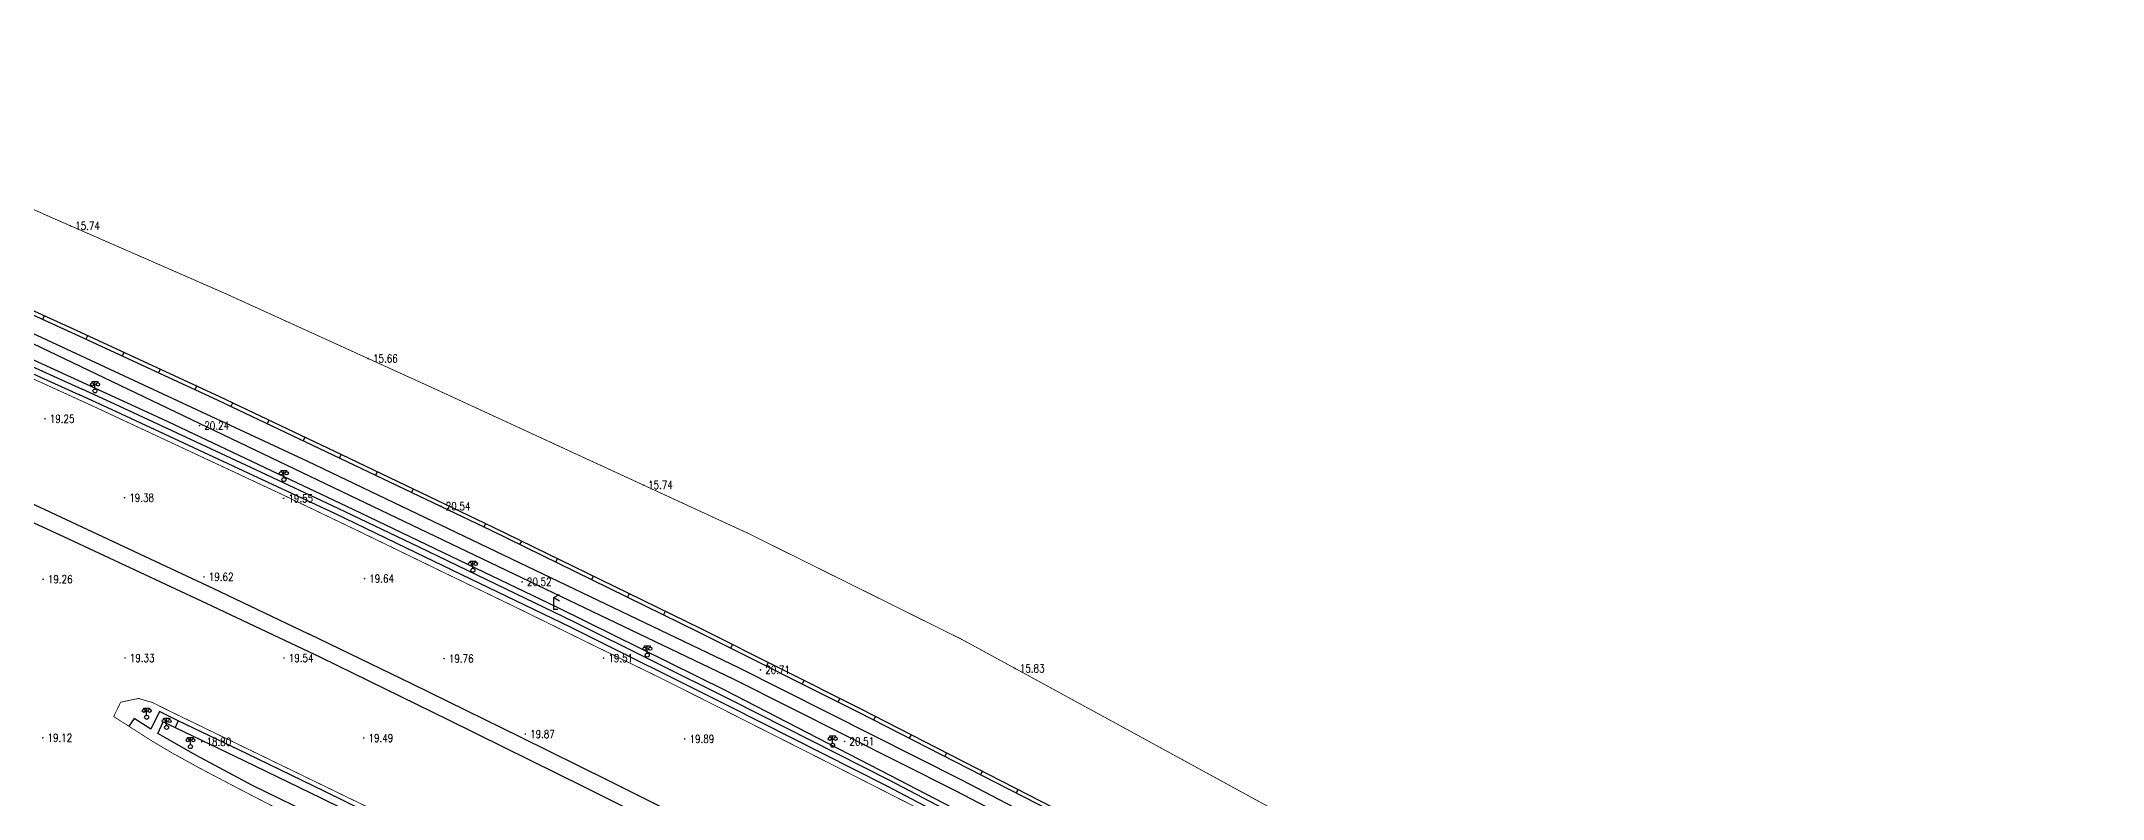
# Model space of a CAD drawing. Extents: x 404846 to 408477, y 3390929 to 3392894.
# Drawn here: x 407141 to 407398.7, y 3391956.9 to 3392051.5 of the extents above; entities that cross this region are included whole.
import ezdxf
from ezdxf.enums import TextEntityAlignment as Align

# ---------------------------------------------------------------- set-up
doc = ezdxf.new("R2010")
doc.units = 0
doc.header["$LTSCALE"] = 0.5
doc.layers.get('0').update_dxf_attribs({"linetype": 'CONTINUOUS'})
for name, color, linetype in [('DLDW', 11, 'CONTINUOUS'), ('DLSS', 4, 'CONTINUOUS'), ('DMTZ', 3, 'CONTINUOUS'), ('GCD', 1, 'CONTINUOUS'), ('GXYZ', 2, 'CONTINUOUS'), ('SXSS', 5, 'CONTINUOUS'), ('ZBTZ', 3, 'CONTINUOUS')]:
    doc.layers.add(name, color=color, linetype=linetype)
doc.styles.add('HZ', font='rs.shx', dxfattribs={"width": 0.8, "bigfont": 'hztxt.shx'})
doc.linetypes.add('10422', pattern='A,0.75,[150,AAA.SHX,S=0.5,R=0,X=0,Y=0.5],1.5,[177,AAA.SHX,S=1,R=0,X=0,Y=0.4],0.75', length=3)
doc.linetypes.add('1161', pattern='A,0,[149,AAA.SHX,S=0.15,R=0,X=0,Y=0],-1.6', length=1.6)
doc.linetypes.add('732', pattern='A,9,-0.5,[162,AAA.SHX,S=1,R=0,X=0,Y=0],-0.5', length=10)

# ---------------------------------------------------------------- blocks, each defined once
blk = doc.blocks.new('gc097')
for p, q in [((-0.7, 2), (-0.7, 2.3)), ((-0.7, 2.3), (0.7, 2.3)), ((0, 0.5), (0, 2.3)), ((0.7, 2.3), (0.7, 2))]:
    blk.add_line(p, q)
for centre, radius in [((-0.7, 1.6), 0.4), ((0, 0), 0.5), ((0.73, 1.6), 0.4)]:
    blk.add_circle(centre, radius)
blk = doc.blocks.new('gc052')
for p, q in [((0, 3), (1.39, 3.8)), ((0, 3), (1.39, 2.2)), ((0, 0), (0, 3)), ((1, 0), (0, 0))]:
    blk.add_line(p, q)
blk = doc.blocks.new('GC200')
at = {"linetype": 'Continuous', "const_width": 0.2, "flags": 128}
blk.add_lwpolyline([(-0.1, 0, 1), (0.1, 0, 1)], format="xyb", close=True, dxfattribs=at)

msp = doc.modelspace()

# ---------------------------------------------------------------- linework, layer by layer
at = {"layer": 'DLSS', "linetype": 'Continuous', "const_width": 0.1, "flags": 128}
for points, elevation in [([(407133.549, 3392012.275), (407147.842, 3392005.748), (407154.976, 3392002.416), (407164.329, 3391998.052), (407171.133, 3391994.868), (407181.082, 3391990.101), (407192.573, 3391984.524), (407199.96, 3391980.96), (407209.198, 3391976.43), (407218.505, 3391971.904), (407226.161, 3391968.048), (407234.102, 3391964.03), (407240.612, 3391960.742), (407248.478, 3391956.74), (407253.443, 3391954.223), (407264.366, 3391948.598), (407274.256, 3391943.358), (407285.468, 3391937.41), (407294.642, 3391932.516), (407302.344, 3391928.367), (407302.347, 3391928.366), (407313.235, 3391922.445), (407331.049, 3391912.592)], 19.735), ([(407170.267, 3391955.758), (407165.577, 3391958.181), (407160.832, 3391960.674), (407157.376, 3391962.579), (407154.854, 3391964.073), (407151.991, 3391965.904), (407150.085, 3391967.117), (407150.954, 3391968.914), (407153.174, 3391969.384), (407154.937, 3391968.875), (407156.408, 3391968.129), (407181.77, 3391955.835)], 19.055)]:
    msp.add_lwpolyline(points, dxfattribs=dict(at, elevation=elevation))
at = {"layer": 'DMTZ', "linetype": '10422', "flags": 128}
for points, elevation in [([(407156.909, 3392003.949), (407125.889, 3392018.141), (407105.594, 3392027.145), (407086.424, 3392035.403)], 20.247), ([(407180.028, 3391992.98), (407170.604, 3391997.447), (407156.909, 3392003.949)], 20.205), ([(407247.118, 3391959.766), (407226.545, 3391970.394), (407205.554, 3391980.756), (407180.028, 3391992.98)], 20.446), ([(407396.663, 3391880.069), (407393.439, 3391881.776), (407379.536, 3391889.098), (407360.319, 3391899.297), (407337.432, 3391911.392), (407322.017, 3391919.883), (407279.422, 3391943.013), (407247.118, 3391959.766)], 21.953)]:
    msp.add_lwpolyline(points, dxfattribs=dict(at, elevation=elevation))
at = {"layer": 'GXYZ', "linetype": '732', "flags": 128}
for points, elevation in [([(407088.29, 3392038.438), (407111.508, 3392028.213), (407174.305, 3391999.013), (407228.185, 3391973.239), (407256.05, 3391959.222), (407283.333, 3391944.984), (407330.104, 3391920.055), (407384.307, 3391891.463), (407398.679, 3391883.986)], 21.866), ([(407087.885, 3392037.524), (407111.282, 3392027.124), (407126.09, 3392020.341), (407173.64, 3391997.604), (407227.499, 3391971.84), (407255.34, 3391957.836), (407282.606, 3391943.606), (407329.745, 3391918.436), (407383.865, 3391890.608), (407398.242, 3391883.116)], 21.792)]:
    msp.add_lwpolyline(points, dxfattribs=dict(at, elevation=elevation))
at = {"layer": 'SXSS', "linetype": 'Continuous'}
for p, q in [((407141.414, 3392017.172), (407141.206, 3392016.717)), ((407146.801, 3392014.709), (407146.591, 3392014.256)), ((407151.338, 3392012.61), (407151.128, 3392012.156)), ((407155.876, 3392010.51), (407155.666, 3392010.056)), ((407160.414, 3392008.41), (407160.204, 3392007.957)), ((407164.945, 3392006.296), (407164.73, 3392005.844)), ((407169.462, 3392004.153), (407169.248, 3392003.701)), ((407173.98, 3392002.01), (407173.766, 3392001.559)), ((407178.498, 3391999.868), (407178.283, 3391999.416)), ((407183.009, 3391997.712), (407182.793, 3391997.26)), ((407187.52, 3391995.555), (407187.304, 3391995.104)), ((407192.031, 3391993.398), (407191.815, 3391992.947)), ((407196.542, 3391991.242), (407196.326, 3391990.79)), ((407201.038, 3391989.054), (407200.818, 3391988.605)), ((407205.53, 3391986.859), (407205.311, 3391986.41)), ((407210.023, 3391984.664), (407209.803, 3391984.215)), ((407214.515, 3391982.469), (407214.295, 3391982.02)), ((407219.005, 3391980.268), (407218.784, 3391979.819)), ((407227.41, 3391976.105), (407227.186, 3391975.658)), ((407231.881, 3391973.866), (407231.657, 3391973.419)), ((407236.351, 3391971.626), (407236.127, 3391971.179)), ((407240.822, 3391969.387), (407240.598, 3391968.94)), ((407245.284, 3391967.13), (407245.056, 3391966.685)), ((407249.734, 3391964.851), (407249.506, 3391964.406)), ((407254.184, 3391962.572), (407253.956, 3391962.127)), ((407258.634, 3391960.293), (407258.407, 3391959.848)), ((407263.085, 3391958.013), (407262.857, 3391957.568))]:
    msp.add_line(p, q, dxfattribs=at)
at = {"layer": 'SXSS', "linetype": 'Continuous', "const_width": 0.1, "flags": 128}
for points, elevation in [([(407141.978, 3392029.62), (407119.577, 3392039.702), (407092.512, 3392051.45)], 15.613), ([(407190.011, 3392008.16), (407164.049, 3392019.972), (407141.978, 3392029.62)], 15.719), ([(407276.813, 3391965.467), (407256.117, 3391976.744), (407229.362, 3391990.019), (407190.011, 3392008.16)], 15.761), ([(407276.813, 3391965.467), (407318.031, 3391942.956), (407333.328, 3391934.462)], 15.831)]:
    msp.add_lwpolyline(points, dxfattribs=dict(at, elevation=elevation))
at = {"layer": 'SXSS', "color": 7, "linetype": 'Continuous', "flags": 128}
for points, elevation in [([(407145.963, 3392015.097), (407123.848, 3392025.185), (407112.574, 3392030.162), (407089.073, 3392040.374)], 23.521), ([(407223.494, 3391978.067), (407214.403, 3391982.524), (407197.461, 3391990.802), (407178.586, 3391999.826), (407163.339, 3392007.057), (407145.963, 3392015.097)], 23.983), ([(407267.535, 3391955.734), (407243.42, 3391968.085), (407223.494, 3391978.067)], 24.258)]:
    msp.add_lwpolyline(points, dxfattribs=dict(at, elevation=elevation))
at = {"layer": 'SXSS', "linetype": '10422', "flags": 128}
for points, elevation in [([(407145.755, 3392014.642), (407123.643, 3392024.729), (407112.373, 3392029.704), (407088.874, 3392039.915)], 23.521), ([(407223.274, 3391977.618), (407214.183, 3391982.075), (407197.243, 3391990.352), (407178.371, 3391999.375), (407163.127, 3392006.604), (407145.753, 3392014.643)], 23.983), ([(407267.307, 3391955.289), (407243.194, 3391967.639), (407223.27, 3391977.62)], 24.258)]:
    msp.add_lwpolyline(points, dxfattribs=dict(at, elevation=elevation))
at = {"layer": 'SXSS', "linetype": 'Continuous', "flags": 128}
for points, elevation in [([(407085.964, 3392033.993), (407092.318, 3392031.241), (407099.106, 3392028.269), (407104.802, 3392025.762), (407110.202, 3392023.386), (407115.794, 3392020.912), (407121.785, 3392018.229), (407127.367, 3392015.693), (407134.492, 3392012.455), (407145.825, 3392007.312)], 19.234), ([(407086.272, 3392034.705), (407092.628, 3392031.952), (407099.418, 3392028.979), (407105.114, 3392026.472), (407110.515, 3392024.095), (407116.109, 3392021.621), (407122.104, 3392018.936), (407127.687, 3392016.399), (407134.812, 3392013.161), (407146.148, 3392008.017)], 19.234), ([(407187.907, 3391987.593), (407177.808, 3391992.437), (407167.52, 3391997.238), (407159.488, 3392000.98), (407150.432, 3392005.201), (407145.825, 3392007.312)], 19.384), ([(407188.249, 3391988.3), (407178.14, 3391993.138), (407167.847, 3391997.941), (407159.816, 3392001.683), (407150.757, 3392005.905), (407146.148, 3392008.017)], 19.384), ([(407260.387, 3391951.26), (407246.654, 3391958.477), (407227.062, 3391968.387), (407207.18, 3391978.277), (407187.907, 3391987.593)], 19.658), ([(407260.751, 3391951.96), (407247.014, 3391959.175), (407227.414, 3391969.089), (407207.526, 3391978.982), (407188.249, 3391988.3)], 19.658)]:
    msp.add_lwpolyline(points, dxfattribs=dict(at, elevation=elevation))
at = {"layer": 'SXSS', "linetype": 'Continuous', "elevation": 19.117, "flags": 128}
msp.add_lwpolyline([(407181.389, 3391955.338), (407176.455, 3391957.747), (407166.745, 3391962.456), (407158.153, 3391966.599), (407157.746, 3391965.755), (407166.337, 3391961.613), (407176.045, 3391956.904), (407180.978, 3391954.496), (407181.389, 3391955.338)], close=True, dxfattribs=at)
at = {"layer": 'ZBTZ', "linetype": '1161', "flags": 128}
for points, elevation in [([(407080.838, 3392020.004), (407089.927, 3392016.049), (407098.27, 3392012.474), (407106.376, 3392008.842), (407115.644, 3392004.76), (407125.104, 3392000.517), (407135.563, 3391995.756), (407142.81, 3391992.351)], 19.469), ([(407079.285, 3392018.523), (407109.712, 3392005.147), (407127.483, 3391997.107), (407143.794, 3391989.6), (407161.625, 3391981.291), (407175.945, 3391974.552)], 19.579), ([(407142.81, 3391992.351), (407162.489, 3391983.154), (407174.436, 3391977.438)], 19.687), ([(407246.875, 3391941.451), (407237.803, 3391946.085), (407223.444, 3391953.358), (407211.883, 3391959.153), (407200.908, 3391964.561), (407187.337, 3391971.229), (407174.436, 3391977.438)], 19.927), ([(407175.945, 3391974.552), (407191.918, 3391966.71), (407208.877, 3391958.337), (407220.161, 3391952.686), (407232.64, 3391946.37), (407246.324, 3391939.473)], 19.895), ([(407158.153, 3391966.599), (407155.828, 3391967.74), (407154.722, 3391965.526), (407152.628, 3391966.87), (407151.991, 3391965.904)], 19.286), ([(407201.191, 3391941.998), (407186.472, 3391949.205), (407167.351, 3391958.534), (407160.347, 3391962.289), (407155.582, 3391965.008), (407156.268, 3391966.46), (407157.746, 3391965.755)], 19.173)]:
    msp.add_lwpolyline(points, dxfattribs=dict(at, elevation=elevation))

# ---------------------------------------------------------------- block references
at = {"layer": 'DLDW', "linetype": 'Continuous', "xscale": 0.5, "yscale": 0.5}
for p in [(407147.744, 3392007.817, 19.025), (407171.349, 3391996.728, 19.501), (407194.973, 3391985.393, 19.604), (407216.773, 3391974.799, 19.706), (407154.202, 3391967.038, 19.322), (407156.692, 3391965.763, 19.231), (407159.676, 3391963.368, 19.231), (407239.938, 3391963.544, 19.612)]:
    msp.add_blockref('gc097', p, dxfattribs=at)
at = {"layer": 'DLSS', "linetype": 'Continuous', "xscale": 0.5, "yscale": 0.5}
msp.add_blockref('gc052', (407205.103, 3391980.483, 19.623), dxfattribs=at)
at = {"layer": 'GCD', "linetype": 'Continuous'}
ref = msp.add_blockref('GC200', (407144.675, 3392028.441, 15.74), dxfattribs=dict(at, xscale=0.5, yscale=0.5, zscale=0.5))
ref.add_attrib('height', '15.74', dxfattribs={"linetype": 'Continuous', "height": 1, "style": 'HZ', "width": 0.8}).set_placement((407145.275, 3392028.441, 15.74), align=Align.MIDDLE_LEFT)
ref = msp.add_blockref('GC200', (407181.898, 3392011.851, 15.656), dxfattribs=dict(at, xscale=0.5, yscale=0.5, zscale=0.5))
ref.add_attrib('height', '15.66', dxfattribs={"linetype": 'Continuous', "height": 1, "style": 'HZ', "width": 0.8}).set_placement((407182.498, 3392011.851, 15.656), align=Align.MIDDLE_LEFT)
ref = msp.add_blockref('GC200', (407141.495, 3392004.333, 19.254), dxfattribs=dict(at, xscale=0.5, yscale=0.5, zscale=0.5))
ref.add_attrib('height', '19.25', dxfattribs={"linetype": 'Continuous', "height": 1, "style": 'HZ', "width": 0.8}).set_placement((407142.095, 3392004.333, 19.254), align=Align.MIDDLE_LEFT)
ref = msp.add_blockref('GC200', (407160.811, 3392003.475, 20.237), dxfattribs=dict(at, xscale=0.5, yscale=0.5, zscale=0.5))
ref.add_attrib('height', '20.24', dxfattribs={"linetype": 'Continuous', "height": 1, "style": 'HZ', "width": 0.8}).set_placement((407161.411, 3392003.475, 20.237), align=Align.MIDDLE_LEFT)
ref = msp.add_blockref('GC200', (407216.272, 3391996.054, 15.738), dxfattribs=dict(at, xscale=0.5, yscale=0.5, zscale=0.5))
ref.add_attrib('height', '15.74', dxfattribs={"linetype": 'Continuous', "height": 1, "style": 'HZ', "width": 0.8}).set_placement((407216.872, 3391996.054, 15.738), align=Align.MIDDLE_LEFT)
ref = msp.add_blockref('GC200', (407151.439, 3391994.464, 19.377), dxfattribs=dict(at, xscale=0.5, yscale=0.5, zscale=0.5))
ref.add_attrib('height', '19.38', dxfattribs={"linetype": 'Continuous', "height": 1, "style": 'HZ', "width": 0.8}).set_placement((407152.039, 3391994.464, 19.377), align=Align.MIDDLE_LEFT)
ref = msp.add_blockref('GC200', (407171.318, 3391994.386, 19.554), dxfattribs=dict(at, xscale=0.5, yscale=0.5, zscale=0.5))
ref.add_attrib('height', '19.55', dxfattribs={"linetype": 'Continuous', "height": 1, "style": 'HZ', "width": 0.8}).set_placement((407171.918, 3391994.386, 19.554), align=Align.MIDDLE_LEFT)
ref = msp.add_blockref('GC200', (407190.987, 3391993.406, 20.538), dxfattribs=dict(at, xscale=0.5, yscale=0.5, zscale=0.5))
ref.add_attrib('height', '20.54', dxfattribs={"linetype": 'Continuous', "height": 1, "style": 'HZ', "width": 0.8}).set_placement((407191.587, 3391993.406, 20.538), align=Align.MIDDLE_LEFT)
ref = msp.add_blockref('GC200', (407141.259, 3391984.281, 19.26), dxfattribs=dict(at, xscale=0.5, yscale=0.5, zscale=0.5))
ref.add_attrib('height', '19.26', dxfattribs={"linetype": 'Continuous', "height": 1, "style": 'HZ', "width": 0.8}).set_placement((407141.859, 3391984.281, 19.26), align=Align.MIDDLE_LEFT)
ref = msp.add_blockref('GC200', (407161.37, 3391984.581, 19.617), dxfattribs=dict(at, xscale=0.5, yscale=0.5, zscale=0.5))
ref.add_attrib('height', '19.62', dxfattribs={"linetype": 'Continuous', "height": 1, "style": 'HZ', "width": 0.8}).set_placement((407161.97, 3391984.581, 19.617), align=Align.MIDDLE_LEFT)
ref = msp.add_blockref('GC200', (407181.423, 3391984.357, 19.636), dxfattribs=dict(at, xscale=0.5, yscale=0.5, zscale=0.5))
ref.add_attrib('height', '19.64', dxfattribs={"linetype": 'Continuous', "height": 1, "style": 'HZ', "width": 0.8}).set_placement((407182.023, 3391984.357, 19.636), align=Align.MIDDLE_LEFT)
ref = msp.add_blockref('GC200', (407201.124, 3391983.956, 20.518), dxfattribs=dict(at, xscale=0.5, yscale=0.5, zscale=0.5))
ref.add_attrib('height', '20.52', dxfattribs={"linetype": 'Continuous', "height": 1, "style": 'HZ', "width": 0.8}).set_placement((407201.724, 3391983.956, 20.518), align=Align.MIDDLE_LEFT)
ref = msp.add_blockref('GC200', (407151.494, 3391974.436, 19.334), dxfattribs=dict(at, xscale=0.5, yscale=0.5, zscale=0.5))
ref.add_attrib('height', '19.33', dxfattribs={"linetype": 'Continuous', "height": 1, "style": 'HZ', "width": 0.8}).set_placement((407152.094, 3391974.436, 19.334), align=Align.MIDDLE_LEFT)
ref = msp.add_blockref('GC200', (407171.365, 3391974.435, 19.537), dxfattribs=dict(at, xscale=0.5, yscale=0.5, zscale=0.5))
ref.add_attrib('height', '19.54', dxfattribs={"linetype": 'Continuous', "height": 1, "style": 'HZ', "width": 0.8}).set_placement((407171.965, 3391974.435, 19.537), align=Align.MIDDLE_LEFT)
ref = msp.add_blockref('GC200', (407191.377, 3391974.361, 19.755), dxfattribs=dict(at, xscale=0.5, yscale=0.5, zscale=0.5))
ref.add_attrib('height', '19.76', dxfattribs={"linetype": 'Continuous', "height": 1, "style": 'HZ', "width": 0.8}).set_placement((407191.977, 3391974.361, 19.755), align=Align.MIDDLE_LEFT)
ref = msp.add_blockref('GC200', (407211.313, 3391974.429, 19.511), dxfattribs=dict(at, xscale=0.5, yscale=0.5, zscale=0.5))
ref.add_attrib('height', '19.51', dxfattribs={"linetype": 'Continuous', "height": 1, "style": 'HZ', "width": 0.8}).set_placement((407211.913, 3391974.429, 19.511), align=Align.MIDDLE_LEFT)
ref = msp.add_blockref('GC200', (407230.919, 3391972.961, 20.711), dxfattribs=dict(at, xscale=0.5, yscale=0.5, zscale=0.5))
ref.add_attrib('height', '20.71', dxfattribs={"linetype": 'Continuous', "height": 1, "style": 'HZ', "width": 0.8}).set_placement((407231.519, 3391972.961, 20.711), align=Align.MIDDLE_LEFT)
ref = msp.add_blockref('GC200', (407262.735, 3391973.138, 15.831), dxfattribs=dict(at, xscale=0.5, yscale=0.5, zscale=0.5))
ref.add_attrib('height', '15.83', dxfattribs={"linetype": 'Continuous', "height": 1, "style": 'HZ', "width": 0.8}).set_placement((407263.335, 3391973.138, 15.831), align=Align.MIDDLE_LEFT)
ref = msp.add_blockref('GC200', (407201.525, 3391964.937, 19.868), dxfattribs=dict(at, xscale=0.5, yscale=0.5, zscale=0.5))
ref.add_attrib('height', '19.87', dxfattribs={"linetype": 'Continuous', "height": 1, "style": 'HZ', "width": 0.8}).set_placement((407202.125, 3391964.937, 19.868), align=Align.MIDDLE_LEFT)
ref = msp.add_blockref('GC200', (407141.217, 3391964.472, 19.115), dxfattribs=dict(at, xscale=0.5, yscale=0.5, zscale=0.5))
ref.add_attrib('height', '19.12', dxfattribs={"linetype": 'Continuous', "height": 1, "style": 'HZ', "width": 0.8}).set_placement((407141.817, 3391964.472, 19.115), align=Align.MIDDLE_LEFT)
ref = msp.add_blockref('GC200', (407161.083, 3391963.97, 18.8), dxfattribs=dict(at, xscale=0.5, yscale=0.5, zscale=0.5))
ref.add_attrib('height', '18.80', dxfattribs={"linetype": 'Continuous', "height": 1, "style": 'HZ', "width": 0.8}).set_placement((407161.683, 3391963.97, 18.8), align=Align.MIDDLE_LEFT)
ref = msp.add_blockref('GC200', (407181.336, 3391964.44, 19.49), dxfattribs=dict(at, xscale=0.5, yscale=0.5, zscale=0.5))
ref.add_attrib('height', '19.49', dxfattribs={"linetype": 'Continuous', "height": 1, "style": 'HZ', "width": 0.8}).set_placement((407181.936, 3391964.44, 19.49), align=Align.MIDDLE_LEFT)
ref = msp.add_blockref('GC200', (407221.454, 3391964.335, 19.891), dxfattribs=dict(at, xscale=0.5, yscale=0.5, zscale=0.5))
ref.add_attrib('height', '19.89', dxfattribs={"linetype": 'Continuous', "height": 1, "style": 'HZ', "width": 0.8}).set_placement((407222.054, 3391964.335, 19.891), align=Align.MIDDLE_LEFT)
ref = msp.add_blockref('GC200', (407241.444, 3391964.009, 20.512), dxfattribs=dict(at, xscale=0.5, yscale=0.5, zscale=0.5))
ref.add_attrib('height', '20.51', dxfattribs={"linetype": 'Continuous', "height": 1, "style": 'HZ', "width": 0.8}).set_placement((407242.044, 3391964.009, 20.512), align=Align.MIDDLE_LEFT)

doc.saveas('drawing.dxf')
